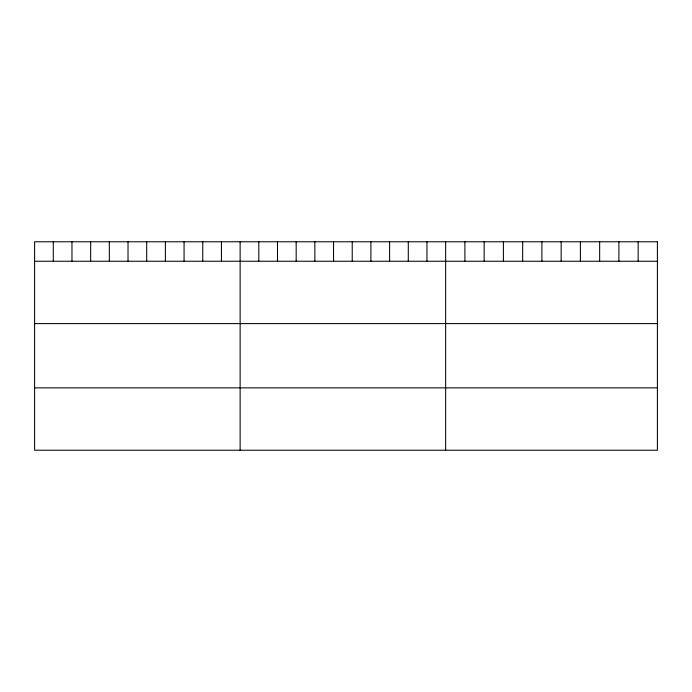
<?xml version="1.0" encoding="UTF-8"?>
<svg xmlns="http://www.w3.org/2000/svg" width="692" height="692" viewBox="0 0 692 692"><rect width="100%" height="100%" fill="white"/><g stroke="black" fill="none" stroke-linecap="round" stroke-linejoin="round"><path stroke-width="1.04" d="M34.6 261.239L657.4 261.239M34.6 323.605L657.4 323.605M34.6 387.857L657.4 387.857M638.154 241.776L638.154 261.239M618.899 241.776L618.899 261.239M599.653 241.776L599.653 261.239M580.398 241.776L580.398 261.239M561.151 241.776L561.151 261.239M541.897 241.776L541.897 261.239M522.65 241.776L522.65 261.239M503.395 241.776L503.395 261.239M484.149 241.776L484.149 261.239M464.894 241.776L464.894 261.239M445.648 241.776L445.648 450.224M426.964 241.776L426.964 261.239M408.28 241.776L408.28 261.239M389.596 241.776L389.596 261.239M370.912 241.776L370.912 261.239M352.228 241.776L352.228 261.239M333.544 241.776L333.544 261.239M314.86 241.776L314.86 261.239M296.176 241.776L296.176 261.239M277.492 241.776L277.492 261.239M258.808 241.776L258.808 261.239M240.124 241.776L240.124 450.224M221.44 241.776L221.44 261.239M202.756 241.776L202.756 261.239M184.072 241.776L184.072 261.239M165.388 241.776L165.388 261.239M146.704 241.776L146.704 261.239M128.02 241.776L128.02 261.239M109.336 241.776L109.336 261.239M90.652 241.776L90.652 261.239M71.968 241.776L71.968 261.239M53.284 241.776L53.284 261.239M657.4 241.776L34.6 241.776L34.6 450.224L657.4 450.224L657.4 241.776"/></g></svg>
